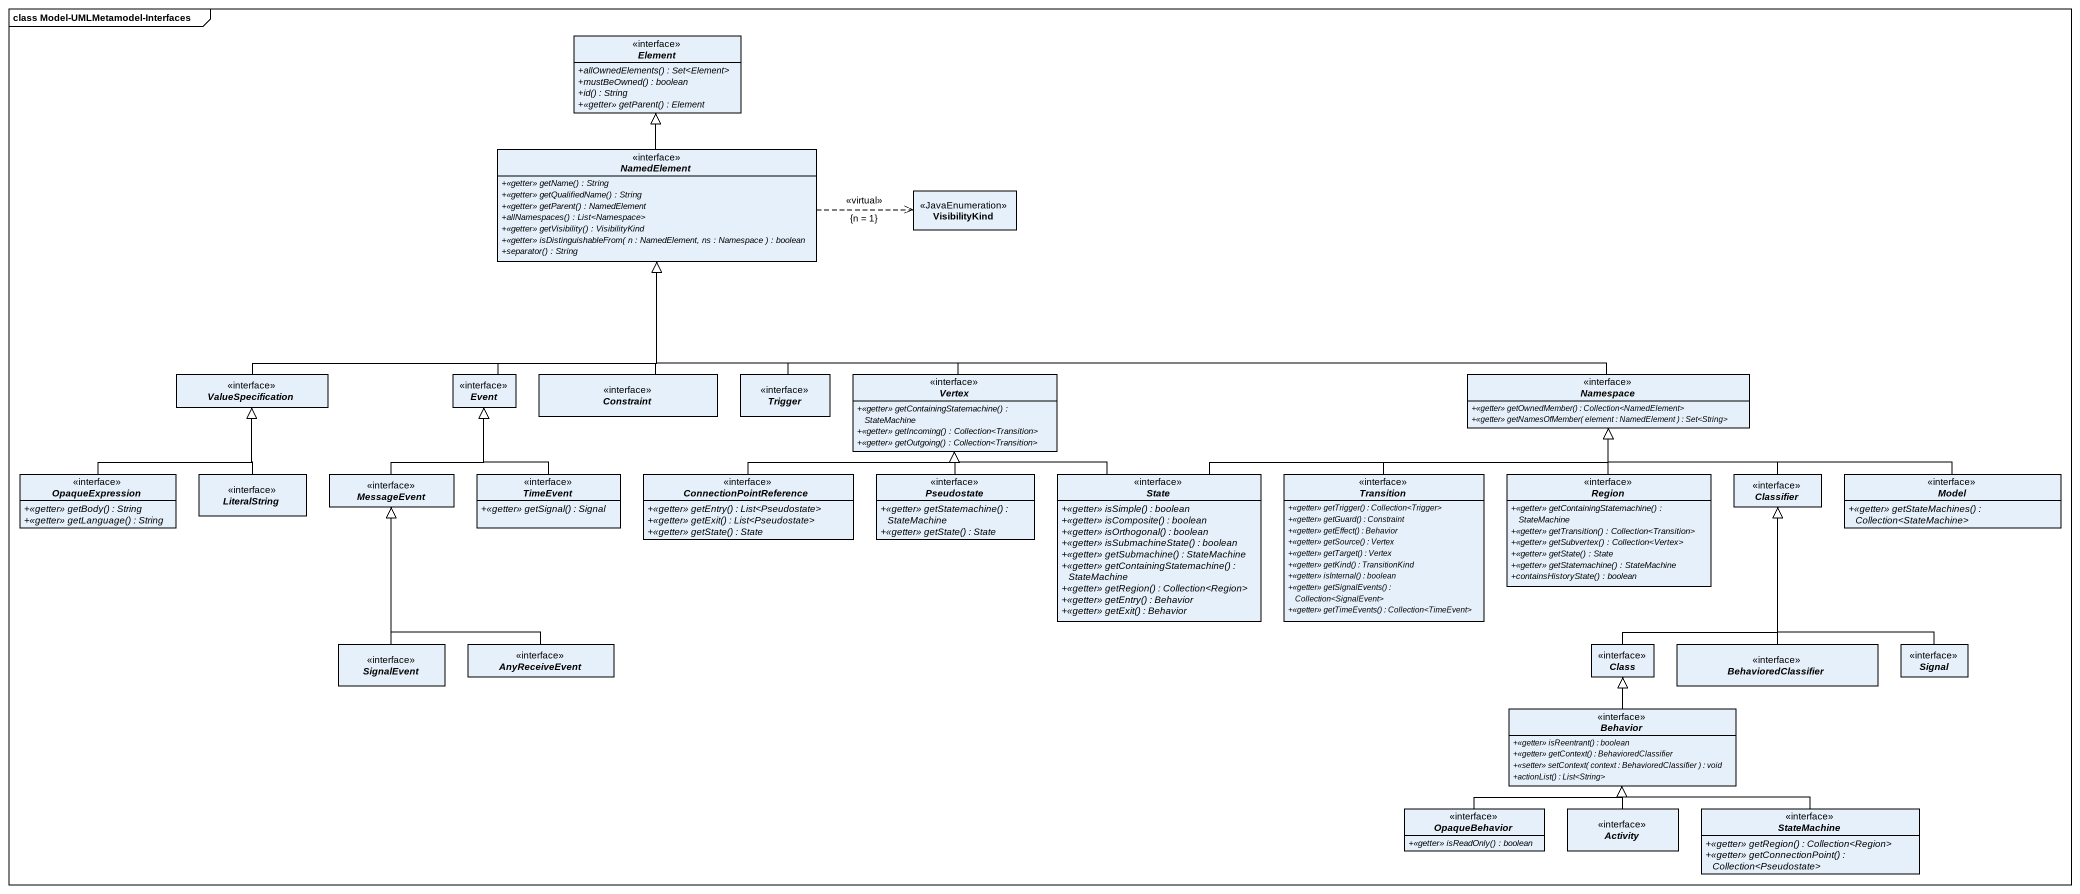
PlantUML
@startuml
mainframe class Model-UMLMetamodel-Interfaces
hide circle
hide empty members
skinparam classAttributeIconSize 0
interface Element {
  {abstract} +allOwnedElements() : Set<Element>
  {abstract} +mustBeOwned() : boolean
  {abstract} +id() : String
  {abstract} +<<getter>> getParent() : Element
}
interface NamedElement {
  {abstract} +<<getter>> getName() : String
  {abstract} +<<getter>> getQualifiedName() : String
  {abstract} +<<getter>> getParent() : NamedElement
  {abstract} +allNamespaces() : List<Namespace>
  {abstract} +<<getter>> getVisibility() : VisibilityKind
  {abstract} +<<getter>> isDistinguishableFrom( n : NamedElement, ns : Namespace ) : boolean
  {abstract} +separator() : String
}
enum VisibilityKind <<JavaEnumeration>>
interface ValueSpecification
interface Event
interface Constraint
interface Trigger
interface Vertex {
  {abstract} +<<getter>> getContainingStatemachine() : StateMachine
  {abstract} +<<getter>> getIncoming() : Collection<Transition>
  {abstract} +<<getter>> getOutgoing() : Collection<Transition>
}
interface "Namespace" as Namespace_ {
  {abstract} +<<getter>> getOwnedMember() : Collection<NamedElement>
  {abstract} +<<getter>> getNamesOfMember( element : NamedElement ) : Set<String>
}
interface OpaqueExpression {
  {abstract} +<<getter>> getBody() : String
  {abstract} +<<getter>> getLanguage() : String
}
interface LiteralString
interface MessageEvent
interface TimeEvent {
  {abstract} +<<getter>> getSignal() : Signal
}
interface ConnectionPointReference {
  {abstract} +<<getter>> getEntry() : List<Pseudostate>
  {abstract} +<<getter>> getExit() : List<Pseudostate>
  {abstract} +<<getter>> getState() : State
}
interface Pseudostate {
  {abstract} +<<getter>> getStatemachine() : StateMachine
  {abstract} +<<getter>> getState() : State
}
interface "State" as State_ {
  {abstract} +<<getter>> isSimple() : boolean
  {abstract} +<<getter>> isComposite() : boolean
  {abstract} +<<getter>> isOrthogonal() : boolean
  {abstract} +<<getter>> isSubmachineState() : boolean
  {abstract} +<<getter>> getSubmachine() : StateMachine
  {abstract} +<<getter>> getContainingStatemachine() : StateMachine
  {abstract} +<<getter>> getRegion() : Collection<Region>
  {abstract} +<<getter>> getEntry() : Behavior
  {abstract} +<<getter>> getExit() : Behavior
}
interface Transition {
  {abstract} +<<getter>> getTrigger() : Collection<Trigger>
  {abstract} +<<getter>> getGuard() : Constraint
  {abstract} +<<getter>> getEffect() : Behavior
  {abstract} +<<getter>> getSource() : Vertex
  {abstract} +<<getter>> getTarget() : Vertex
  {abstract} +<<getter>> getKind() : TransitionKind
  {abstract} +<<getter>> isInternal() : boolean
  {abstract} +<<getter>> getSignalEvents() : Collection<SignalEvent>
  {abstract} +<<getter>> getTimeEvents() : Collection<TimeEvent>
}
interface Region {
  {abstract} +<<getter>> getContainingStatemachine() : StateMachine
  {abstract} +<<getter>> getTransition() : Collection<Transition>
  {abstract} +<<getter>> getSubvertex() : Collection<Vertex>
  {abstract} +<<getter>> getState() : State
  {abstract} +<<getter>> getStatemachine() : StateMachine
  {abstract} +containsHistoryState() : boolean
}
interface Classifier
interface Model {
  {abstract} +<<getter>> getStateMachines() : Collection<StateMachine>
}
interface SignalEvent
interface AnyReceiveEvent
interface "Class" as Class_
interface BehavioredClassifier
interface Signal
interface Behavior {
  {abstract} +<<getter>> isReentrant() : boolean
  {abstract} +<<getter>> getContext() : BehavioredClassifier
  {abstract} +<<setter>> setContext( context : BehavioredClassifier ) : void
  {abstract} +actionList() : List<String>
}
interface OpaqueBehavior {
  {abstract} +<<getter>> isReadOnly() : boolean
}
interface Activity
interface StateMachine {
  {abstract} +<<getter>> getRegion() : Collection<Region>
  {abstract} +<<getter>> getConnectionPoint() : Collection<Pseudostate>
}
NamedElement -up-|> Element
NamedElement .right.> VisibilityKind : <<virtual>>\n{n = 1}
ValueSpecification -right-|> NamedElement
Event -up-|> NamedElement
Constraint -up-|> NamedElement
Trigger -up-|> NamedElement
Vertex -up-|> NamedElement
Namespace_ -left-|> NamedElement
OpaqueExpression -up-|> ValueSpecification
LiteralString -up-|> ValueSpecification
MessageEvent -up-|> Event
TimeEvent -up-|> Event
ConnectionPointReference -right-|> Vertex
Pseudostate -up-|> Vertex
State_ -up-|> Vertex
State_ -right-|> Namespace_
Transition -up-|> Namespace_
Region -up-|> Namespace_
Classifier -left-|> Namespace_
Model -left-|> Namespace_
SignalEvent -up-|> MessageEvent
AnyReceiveEvent -up-|> MessageEvent
Class_ -up-|> Classifier
BehavioredClassifier -up-|> Classifier
Signal -up-|> Classifier
Behavior -up-|> Class_
OpaqueBehavior -right-|> Behavior
Activity -up-|> Behavior
StateMachine -left-|> Behavior
@enduml
